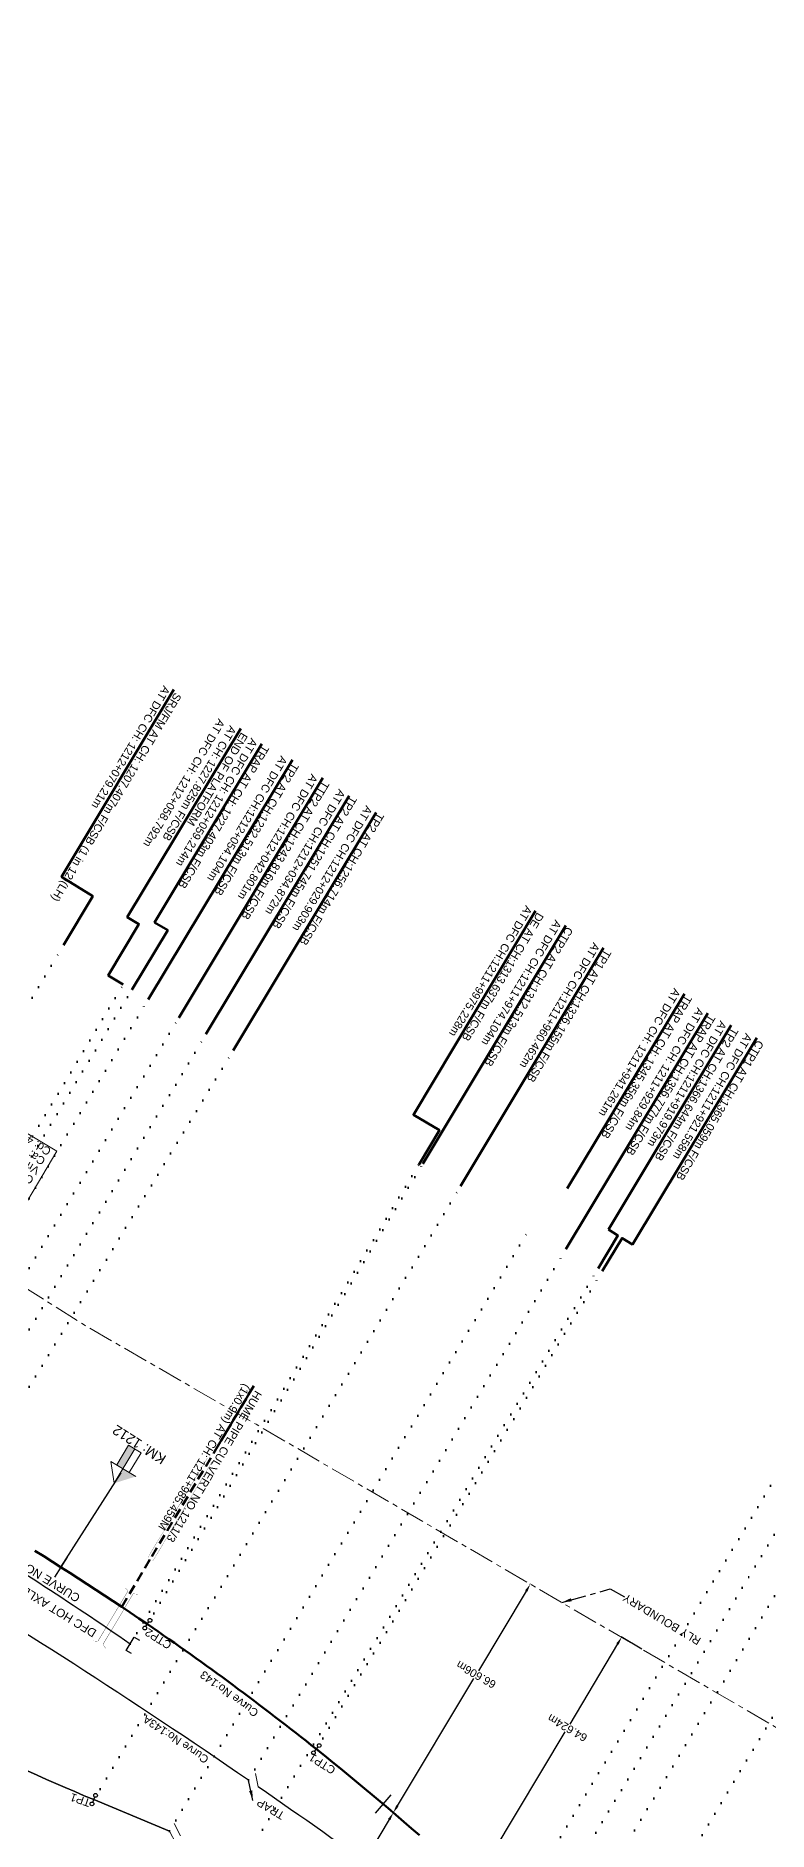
# Model space of a CAD drawing. Header units: metres. Extents: x 622835 to 629437, y 3390046 to 3394575.
# Drawn here: x 627464.5 to 627647.5, y 3391789.5 to 3392238.1 of the extents above; entities that cross this region are included whole.
import ezdxf

# ---------------------------------------------------------------- set-up
doc = ezdxf.new("R2010")
doc.units = ezdxf.units.M
doc.header["$LTSCALE"] = 2
doc.header["$MEASUREMENT"] = 0
doc.header["$PDMODE"] = 35
doc.header["$PDSIZE"] = 5
for name, pattern in [('ACAD_ISO07W100', [3, 0, -3]), ('CENTER', [2, 1.25, -0.25, 0.25, -0.25]), ('CENTER2', [1.125, 0.75, -0.125, 0.125, -0.125]), ('DASHED2', [0.375, 0.25, -0.125])]:
    doc.linetypes.add(name, pattern=pattern)
doc.layers.get('Defpoints').update_dxf_attribs({"color": 5, "lineweight": 0})
for name, color, linetype, lineweight in [('Boundary Dim', 10, 'Continuous', 13), ('C-ALIG-DG-CURVE', 1, 'CENTER2', 70), ('C-ALIG-DG-LINE', 1, 'CENTER2', 70), ('C-ALIG-LABL-DG', 1, 'Continuous', 25), ('C-ALIG-LABL-DG-MARK', 1, 'Continuous', 25), ('DOTED LINE', 7, 'ACAD_ISO07W100', 18), ('IR Cut & Connection', 190, 'Continuous', 0), ('Km post', 1, 'Continuous', 13), ("NEW KHANNA CROSSING STN. SRJ's", 10, 'Continuous', 0), ("NEW MANDI GOBINDPUR CROSSING STN. SRJ's", 10, 'Continuous', 0), ('NEW MANDI GOBINDPUR LOOP LINES', 1, 'Continuous', 0), ('Proposed Curve_Details', 10, 'Continuous', 0), ('PROPOSED DFCC TRACK', 1, 'Continuous', 0), ('Proposed TPTC Chainages', 10, 'Continuous', 0), ('RLY BOUNDARY', 32, 'CENTER', 0)]:
    doc.layers.add(name, color=color, linetype=linetype, lineweight=lineweight)
for name, color, linetype in [('Cut & Conn curves up', 190, 'Continuous'), ('cut conn grades dn', 190, 'Continuous'), ('Dimension', 10, 'Continuous'), ('OP-3 CH UP', 7, 'Continuous')]:
    doc.layers.add(name, color=color, linetype=linetype)
doc.styles.add('ARIAL', font='arial.ttf')
doc.styles.get("Standard").update_dxf_attribs({"font": 'arial.ttf'})
doc.styles.add('Style-Arial', font='arial.ttf')
doc.dimstyles.new('ISO-25', dxfattribs={"dimtxt": 2.5, "dimasz": 2.5, "dimexe": 1.25, "dimexo": 0.625, "dimtad": 1, "dimdec": 3, "dimtxsty": 'Standard', "dimcen": 2.5, "dimadec": 0, "dimazin": 0, "dimtfac": 1, "dimtdec": 3, "dimtmove": 0, "dimatfit": 3, "dimfxl": 1, "dimarcsym": 0})
doc.dimstyles.get("Standard").update_dxf_attribs({"dimtxt": 2.5, "dimasz": 2.5, "dimexe": 0.18, "dimexo": 0.0625, "dimgap": 0.09, "dimtad": 0, "dimtih": 1, "dimtoh": 1, "dimdec": 3, "dimzin": 0, "dimdsep": 46, "dimtxsty": 'Standard', "dimcen": 0.09, "dimaunit": 1, "dimadec": 4, "dimazin": 0, "dimtfac": 1, "dimtdec": 3, "dimtofl": 0, "dimtmove": 0, "dimatfit": 3, "dimfxl": 1, "dimtolj": 1, "dimtzin": 0, "dimarcsym": 0})
doc.dimstyles.new('Standard$0', dxfattribs={"dimscale": 15, "dimtxt": 0.18, "dimasz": 0.18, "dimexe": 0.18, "dimexo": 0.0625, "dimgap": 0.09, "dimtad": 1, "dimtih": 1, "dimtoh": 1, "dimzin": 0, "dimdsep": 46, "dimtxsty": 'Standard', "dimcen": -0.09, "dimclrd": 256, "dimclre": 256, "dimclrt": 256, "dimadec": 0, "dimazin": 0, "dimtfac": 1, "dimtofl": 0, "dimtmove": 0, "dimatfit": 3, "dimfxl": 1, "dimtolj": 1, "dimtzin": 0, "dimlwd": -1, "dimlwe": -1, "dimarcsym": 0})

# ---------------------------------------------------------------- blocks, each defined once
blk = doc.blocks.new('*D573')
at = {"layer": 'Boundary Dim', "color": 0, "lineweight": -2, "transparency": 16777216}
for p, q in [((627552.84, 3391792.36), (627535.52, 3391763.41)), ((627553.82, 3391794.11), (627553.72, 3391794.17)), ((627517.05, 3391732.56), (627534.37, 3391761.5)), ((627515.97, 3391730.88), (627515.87, 3391730.94))]:
    blk.add_line(p, q, dxfattribs=at)
at = {"layer": 'Boundary Dim', "color": 0, "transparency": 16777216}
for points in [[(627552.56, 3391792.53), (627553.13, 3391792.19), (627553.87, 3391794.07)], [(627516.76, 3391732.73), (627517.33, 3391732.39), (627516.02, 3391730.84)]]:
    blk.add_solid(points, dxfattribs=at)
at = {"layer": 'Defpoints', "color": 0, "transparency": 16777216}
for p in [(627553.87, 3391794.07), (627516.02, 3391730.84), (627516.02, 3391730.84)]:
    blk.add_point(p, dxfattribs=at)
at = {"layer": 'Boundary Dim', "color": 0, "transparency": 16777216, "insert": (627534.95, 3391762.46), "char_height": 2, "attachment_point": 5, "rotation": 150}
blk.add_mtext('\\A1;73.693m', dxfattribs=at)
blk = doc.blocks.new('TRAP')
at = {"color": 0, "linetype": 'Continuous', "lineweight": 0, "flags": 128}
for points in [[(-1.29, 0.77), (-0.15, -2.47)], [(1.29, -0.77), (0.15, 2.47)]]:
    blk.add_lwpolyline(points, dxfattribs=at)
blk = doc.blocks.new('*D487')
at = {"layer": 'Defpoints', "color": 0, "ltscale": 2.5, "transparency": 16777216}
for p in [(627610.95, 3391837.97), (627616.02, 3391834.93), (627582.86, 3391779.47)]:
    blk.add_point(p, dxfattribs=at)
at = {"layer": 'Dimension', "color": 0, "lineweight": -2, "ltscale": 2.5, "transparency": 16777216}
for p, q in [((627609.92, 3391836.25), (627597.96, 3391816.24)), ((627615.97, 3391834.97), (627610.8, 3391838.06)), ((627578.81, 3391784.22), (627596.82, 3391814.33)), ((627582.81, 3391779.5), (627577.63, 3391782.59))]:
    blk.add_line(p, q, dxfattribs=at)
at = {"layer": 'Dimension', "color": 0, "ltscale": 2.5, "transparency": 16777216}
for points in [[(627609.64, 3391836.42), (627610.21, 3391836.08), (627610.95, 3391837.97)], [(627578.53, 3391784.39), (627579.1, 3391784.05), (627577.79, 3391782.5)]]:
    blk.add_solid(points, dxfattribs=at)
at = {"layer": 'Dimension', "color": 0, "lineweight": 0, "ltscale": 2.5, "transparency": 16777216, "insert": (627597.39, 3391815.28), "char_height": 2, "attachment_point": 5, "rotation": 150}
blk.add_mtext('\\A1;64.624m', dxfattribs=at)
blk = doc.blocks.new('*D470')
at = {"layer": 'Defpoints', "color": 0, "ltscale": 2.5, "transparency": 16777216}
for p in [(627588.12, 3391851.19), (627588.12, 3391851.19), (627553.87, 3391794.07)]:
    blk.add_point(p, dxfattribs=at)
at = {"layer": 'Dimension', "color": 0, "lineweight": -2, "ltscale": 2.5, "transparency": 16777216}
for p, q in [((627588.07, 3391851.23), (627587.97, 3391851.29)), ((627587.09, 3391849.48), (627575.14, 3391829.55)), ((627554.9, 3391795.79), (627574, 3391827.64)), ((627553.81, 3391794.1), (627553.71, 3391794.16))]:
    blk.add_line(p, q, dxfattribs=at)
at = {"layer": 'Dimension', "color": 0, "ltscale": 2.5, "transparency": 16777216}
for points in [[(627586.81, 3391849.65), (627587.38, 3391849.31), (627588.12, 3391851.19)], [(627554.61, 3391795.96), (627555.18, 3391795.61), (627553.87, 3391794.07)]]:
    blk.add_solid(points, dxfattribs=at)
at = {"layer": 'Dimension', "color": 0, "lineweight": 0, "ltscale": 2.5, "transparency": 16777216, "insert": (627574.57, 3391828.59), "char_height": 2, "attachment_point": 5, "rotation": 150}
blk.add_mtext('\\A1;66.606m', dxfattribs=at)
blk = doc.blocks.new('KM Post')
at = {"layer": 'Km post', "lineweight": 13}
h = blk.add_hatch(color=256, dxfattribs=at)
h.paths.add_polyline_path([(-0.11, -9.66), (1.51, -9.66), (1.51, -4.55), (-0.11, -4.55)])
h.paths.add_polyline_path([(-0.11, -4.55), (-0.11, -0.76), (-3.47, -4.55)])
for p, q in [((-0.11, -9.66), (-0.11, -0.76)), ((3.01, -4.55), (-0.11, -0.76)), ((3.01, -4.55), (-3.47, -4.55))]:
    blk.add_line(p, q, dxfattribs=at)
blk.add_lwpolyline([(1.51, -4.55), (1.51, -9.66), (-1.74, -9.66), (-1.74, -4.55)], dxfattribs=at)
blk = doc.blocks.new('Tick Hor')
blk.add_lwpolyline([(-0.5, 0), (0.5, 0)])
blk = doc.blocks.new('Marker-2')
blk.add_lwpolyline([(0, 1.5), (0, -1.5)])
for centre in [(0, 2.5), (0, -2.5)]:
    blk.add_circle(centre, 1)

msp = doc.modelspace()

# ---------------------------------------------------------------- linework, layer by layer
at = {"color": 1, "linetype": 'Continuous', "lineweight": 0, "flags": 128}
msp.add_lwpolyline([(627520.1325, 3391800.5175), (627519.4153, 3391803.8752)], dxfattribs=at)
at = {"layer": 'C-ALIG-DG-CURVE', "color": 1, "linetype": 'Continuous', "lineweight": 30, "flags": 128}
msp.add_lwpolyline([(627479.003, 3391797.3421, -0.03710649), (627405.5734, 3391834.4274)], format="xyb", dxfattribs=at)
at = {"layer": 'C-ALIG-DG-LINE', "color": 1, "linetype": 'Continuous', "lineweight": 50, "flags": 128}
for points in [[(627492.3996, 3391841.1891), (627490.2658, 3391842.6407), (627488.127, 3391844.0846), (627485.9831, 3391845.5211), (627483.8345, 3391846.9505), (627481.6813, 3391848.373), (627479.5237, 3391849.7888), (627477.3619, 3391851.1982), (627475.1961, 3391852.6015), (627473.0265, 3391853.9988), (627470.8532, 3391855.3904), (627468.6765, 3391856.7766), (627466.4965, 3391858.1576), (627464.3133, 3391859.5336)], [(627560.4065, 3391788.4752), (627558.4516, 3391790.1598), (627556.4928, 3391791.8399), (627554.5301, 3391793.5154), (627552.5631, 3391795.1861), (627550.5918, 3391796.8515), (627548.616, 3391798.5116), (627546.6354, 3391800.166), (627544.65, 3391801.8145), (627542.6594, 3391803.4569), (627540.6636, 3391805.0928), (627538.6623, 3391806.7222), (627536.6554, 3391808.3446), (627534.6428, 3391809.9598)]]:
    msp.add_lwpolyline(points, dxfattribs=at)
msp.add_lwpolyline([(627534.6428, 3391809.9598, 0.01876836), (627492.3996, 3391841.1891)], format="xyb", dxfattribs=at)
at = {"layer": 'C-ALIG-DG-LINE', "color": 1, "linetype": 'Continuous', "lineweight": -3, "flags": 128}
msp.add_lwpolyline([(627488.4315, 3391833.8603), (627487.1455, 3391834.6323), (627489.1282, 3391837.9349), (627490.4143, 3391837.1628)], dxfattribs=at)
at = {"layer": 'C-ALIG-DG-LINE', "color": 1, "linetype": 'Continuous', "lineweight": 30, "flags": 128}
msp.add_lwpolyline([(627497.9286, 3391789.4851), (627479.003, 3391797.3421)], dxfattribs=at)
at = {"layer": 'C-ALIG-DG-LINE', "color": 1, "linetype": 'Continuous', "lineweight": 30}
msp.add_arc((626990.4312, 3391116.4837), 875.0525, 55.3378234, 58.9341459, dxfattribs=at)
at = {"layer": 'C-ALIG-LABL-DG', "color": 1, "linetype": 'Continuous', "lineweight": 25}
msp.add_line((627470.778, 3391855.4384), (627485.8451, 3391879.0389), dxfattribs=at)
at = {"layer": 'Cut & Conn curves up', "color": 1, "lineweight": 50, "flags": 128}
for points in [[(627528.6401, 3392057.2234), (627492.589, 3391997.3334)], [(627606.4237, 3392010.2026), (627570.6627, 3391950.6374)]]:
    msp.add_lwpolyline(points, dxfattribs=at)
at = {"layer": 'cut conn grades dn', "color": 1, "linetype": 'Continuous', "lineweight": 50, "flags": 128}
for points in [[(627486.3917, 3392001.0395), (627482.6134, 3392003.2987), (627490.2979, 3392016.1506), (627487.3913, 3392017.8885), (627515.7564, 3392065.0101)], [(627521.0017, 3392061.1896), (627494.218, 3392016.5878), (627497.5104, 3392014.6647), (627488.5416, 3391999.7654)], [(627542.8165, 3392048.1824), (627507.0545, 3391988.6811)], [(627589.4, 3392019.516), (627558.9161, 3391968.5336), (627565.4086, 3391964.6515), (627560.2571, 3391956.0312)], [(627626.6554, 3391998.7529), (627597.3412, 3391950.0546)], [(627632.5072, 3391993.8761), (627596.998, 3391934.8863)]]:
    msp.add_lwpolyline(points, dxfattribs=at)
at = {"layer": 'DOTED LINE', "color": 1, "linetype": 'ACAD_ISO07W100', "lineweight": 50, "ltscale": 0.5}
for p, q in [((627403.144, 3391896.669), (627471.0617, 3392010.2572)), ((627408.0252, 3391869.9762), (627486.3917, 3392001.0395)), ((627417.0663, 3391881.0267), (627489.5211, 3392001.3925)), ((627424.6711, 3391883.7448), (627492.5888, 3391997.3331)), ((627405.5734, 3391834.4274), (627500.2423, 3391992.7555)), ((627429.49, 3391858.9591), (627507.0545, 3391988.6811)), ((627488.1369, 3391836.2836), (627560.2295, 3391956.0477)), ((627492.3996, 3391841.1891), (627561.219, 3391956.2856)), ((627479.003, 3391797.3421), (627570.6627, 3391950.6374)), ((627497.9306, 3391789.4885), (627588.0634, 3391940.2301)), ((627517.6691, 3391802.2134), (627596.998, 3391934.8864)), ((627516.3962, 3391781.8183), (627605.043, 3391930.0747)), ((627534.6384, 3391809.9545), (627606.0879, 3391929.4497)), ((627576.562, 3391756.0388), (627660.714, 3391896.7781)), ((627583.828, 3391754.4699), (627666.7571, 3391893.1638)), ((627595.0895, 3391757.7259), (627673.618, 3391889.0603)), ((627600.8265, 3391737.945), (627686.5559, 3391881.3222))]:
    msp.add_line(p, q, dxfattribs=at)
at = {"layer": 'DOTED LINE', "linetype": 'ACAD_ISO07W100', "lineweight": 50, "ltscale": 0.5}
msp.add_line((627441.9735, 3391866.0236), (627513.8656, 3391984.6078), dxfattribs=at)
at = {"layer": 'DOTED LINE', "color": 1, "linetype": 'DASHED2', "lineweight": 50, "ltscale": 5}
msp.add_lwpolyline([(627485.9831, 3391845.5211), (627493.5044, 3391858.1), (627519.0014, 3391900.7423), (627509.0709, 3391884.134)], dxfattribs=at)
at = {"layer": 'IR Cut & Connection', "color": 190, "lineweight": 50, "flags": 128}
msp.add_lwpolyline([(627549.6023, 3392044.0676), (627513.8404, 3391984.5663)], dxfattribs=at)
at = {"layer": 'NEW MANDI GOBINDPUR LOOP LINES', "color": 1, "linetype": 'Continuous', "lineweight": 25}
msp.add_lwpolyline([(626672.6298, 3392275.6266), (627405.5734, 3391834.4274, 0.0371065), (627479.003, 3391797.3421), (627497.9237, 3391789.4871)], format="xyb", dxfattribs=at)
at = {"layer": 'NEW MANDI GOBINDPUR LOOP LINES', "color": 1, "linetype": 'Continuous', "lineweight": 30}
for points in [[(627517.6657, 3391802.2147, 0.01498285), (627429.49, 3391858.9591), (626872.8903, 3392194.0071)], [(627696.5426, 3391666.6507, 0.02176958), (627659.2308, 3391697.3305), (627583.9077, 3391754.4095, 0.01124386), (627520.1325, 3391800.5175, 0.01124386)]]:
    msp.add_lwpolyline(points, format="xyb", dxfattribs=at)
at = {"layer": 'OP-3 CH UP', "lineweight": 25, "ltscale": 2}
msp.add_lwpolyline([(627472.5166, 3391846.7799), (627472.5166, 3391846.7799)], close=True, dxfattribs=at)
at = {"layer": 'Proposed Curve_Details', "color": 1}
msp.add_lwpolyline([(627456.3719, 3391936.7626), (627428.1141, 3391953.6588), (627441.5461, 3391976.314), (627469.804, 3391959.4178)], close=True, dxfattribs=at)
at = {"layer": 'PROPOSED DFCC TRACK', "linetype": 'Continuous', "const_width": 0.05, "flags": 128}
for points in [[(627507.3515, 3391882.6475), (627492.5364, 3391857.8349)], [(627508.6273, 3391881.8847), (627493.6992, 3391856.8826)], [(627480, 3391836.9038), (627487.561, 3391849.5311), (627486.8454, 3391850.3324)], [(627487.5714, 3391849.5194), (627480.0366, 3391836.9), (627478.912, 3391837.0173)], [(627481.2888, 3391836.1626), (627488.8514, 3391848.7925), (627489.976, 3391848.6757)], [(627488.8677, 3391848.7908), (627481.3095, 3391836.1321), (627481.9447, 3391835.1967)]]:
    msp.add_lwpolyline(points, dxfattribs=at)
at = {"layer": 'Proposed TPTC Chainages', "color": 1, "lineweight": 50, "flags": 128}
for points in [[(627499.0214, 3392074.7768), (627470.9733, 3392027.995), (627478.7668, 3392023.1436), (627471.4487, 3392010.9046)], [(627536.269, 3392052.6821), (627500.2423, 3391992.7555)], [(627597.0299, 3392015.7766), (627561.219, 3391956.2856)], [(627638.3559, 3391990.8616), (627607.6175, 3391939.7973)], [(627644.7153, 3391987.7306), (627613.6501, 3391936.1235), (627611.0515, 3391937.6889), (627606.0879, 3391929.4497)], [(627607.6175, 3391939.7973), (627610.0236, 3391938.3467), (627605.043, 3391930.0747)]]:
    msp.add_lwpolyline(points, dxfattribs=at)
at = {"layer": 'RLY BOUNDARY', "lineweight": 20, "ltscale": 2.5, "flags": 128}
msp.add_lwpolyline([(627892.3746, 3391590.8464), (627853.8026, 3391614.8633), (627807.8709, 3391643.3648), (627763.2098, 3391671.1424), (627729.391, 3391692.3162), (627635.8822, 3391750.6784), (627660.1446, 3391809.2203), (627519.5568, 3391891.152), (627476.8389, 3391915.865), (627434.3844, 3391942.69), (627307.5279, 3392026.3119), (627306.7829, 3392026.5061), (627267.353, 3392052.7992), (627223.9736, 3392078.9893), (627097.3461, 3392148.2433), (627064.2509, 3392171.6214), (627020.7361, 3392194.4307), (626980.8782, 3392219.8528), (626937.972, 3392245.713), (626894.59, 3392272.359), (626851.325, 3392298.078), (626765.656, 3392350.035), (626720.72, 3392377.008), (626678.274, 3392402.82), (626638.354, 3392427.704), (626595.176, 3392453.388), (626546.2585, 3392482.4138), (626502.9741, 3392507.8519), (626457.1589, 3392535.47), (626370.2027, 3392585.4762), (626329.4837, 3392607.8197), (626276.63, 3392641.1068), (626248.5163, 3392659.2277), (626219.5479, 3392680.9715), (626152.643, 3392718.511), (626109.5867, 3392744.8943), (626057.9239, 3392775.41), (626021.0374, 3392796.8242), (625904.8086, 3392858.5418), (625861.3055, 3392884.0038), (625818.1177, 3392909.4437), (625699.839, 3392978.326), (625656.064, 3393004.068), (625614.356, 3393028.385), (625543.556, 3393070.031), (625500.6769, 3393095.2405), (625461.769, 3393118.43), (625418.978, 3393143.909), (625375.919, 3393169.091), (625289.4128, 3393220.1398), (625283.3377, 3393209.9857), (625180.1642, 3393272.0512), (624950.6342, 3393412.922), (624924.3694, 3393369.1236), (624924.3694, 3393369.1236)], dxfattribs=at)

# ---------------------------------------------------------------- block references
at = {"layer": 'C-ALIG-LABL-DG', "color": 1, "linetype": 'Continuous', "lineweight": 25}
for name, p, xscale, yscale, zscale, rotation in [('KM Post', (627483.5847, 3391875.7363), 1.123726034911932, 1.123726034911932, 1.123726034911932, 149.126), ('Tick Hor', (627470.778, 3391855.4384), 5.999999999999999, 5.999999999999999, 5.999999999999999, 237.444938028806), ('Tick Hor', (627551.29, 3391796.2627), 6.000000000000001, 6.000000000000001, 6.000000000000001, 229.8291687191549)]:
    msp.add_blockref(name, p, dxfattribs=dict(at, xscale=xscale, yscale=yscale, zscale=zscale, rotation=rotation))
at = {"layer": 'C-ALIG-LABL-DG-MARK', "color": 1, "linetype": 'Continuous', "lineweight": 25}
for p, xscale, yscale, zscale, rotation in [((627492.3996, 3391841.1891), 0.4642857142857239, 0.4642857142857239, 0.4642857142857239, 145.6758911041097), ((627534.6428, 3391809.9598), 0.464285714285724, 0.464285714285724, 0.464285714285724, 141.3750041372821), ((627479.003, 3391797.3421), 0.4642857142857235, 0.4642857142857235, 0.4642857142857235, 157.4542310104916)]:
    msp.add_blockref('Marker-2', p, dxfattribs=dict(at, xscale=xscale, yscale=yscale, zscale=zscale, rotation=rotation))
at = {"layer": 'NEW MANDI GOBINDPUR LOOP LINES', "color": 1, "linetype": 'Continuous', "lineweight": 20, "rotation": 8.241157348757296}
msp.add_blockref('TRAP', (627499.3083, 3391788.9102), dxfattribs=at)

# ---------------------------------------------------------------- texts
at = {"layer": 'C-ALIG-DG-LINE', "color": 1, "linetype": 'Continuous', "lineweight": -3, "char_height": 2.1, "width": 78.409921, "attachment_point": 4, "rotation": 148.287168, "line_spacing_factor": 0.60036, "style": 'Style-Arial'}
for s, insert in [('\\pxi-3,l4,t4;DFC HOT AXLE SIDING 84m (DE TO TRAP) ', (627481.3007, 3391837.8531)), ('\\pxi-3,l4,t4;CURVE NO:143D ', (627477.0666, 3391846.338))]:
    msp.add_mtext(s, dxfattribs=dict(at, insert=insert))
at = {"layer": 'C-ALIG-LABL-DG', "color": 1, "lineweight": 25, "style": 'ARIAL'}
msp.add_text('KM: 1212', height=2.5, rotation=147.444938, dxfattribs=at).set_placement((627497.3466, 3391883.0978))
at = {"layer": 'Cut & Conn curves up', "color": 1, "lineweight": 0, "char_height": 2, "attachment_point": 4, "rotation": 239, "line_spacing_factor": 0.6, "style": 'ARIAL'}
for s, insert in [('\\pxsm1;TP2 AT CH:1232.513m F/CSB\\PAT DFC CH:1212+054.104m', (627528.0605, 3392057.0154)), ('\\pxsm1;TP2 AT CH:1251.745m F/CSB\\PAT DFC CH:1212+034.872m', (627542.5549, 3392048.7106)), ('\\pxsm1;TP1 AT CH:1326.155m F/CSB\\PAT DFC CH:1211+960.462m', (627606.1587, 3392010.361))]:
    msp.add_mtext(s, dxfattribs=dict(at, insert=insert))
at = {"layer": 'cut conn grades dn', "color": 1, "linetype": 'Continuous', "lineweight": 0, "char_height": 2, "attachment_point": 4, "rotation": 239, "line_spacing_factor": 0.6, "style": 'ARIAL'}
for s, insert in [('\\pxsm1;TRAP AT CH: 1227.403m F/CSB\\PAT DFC CH: 1212+059.214m ', (627520.6226, 3392061.4385)), ('\\pxsm1;DE AT CH:1313.637m F/CSB\\PAT DFC CH:1211+9975.228m', (627589.2715, 3392019.5928))]:
    msp.add_mtext(s, dxfattribs=dict(at, insert=insert))
at = {"layer": 'IR Cut & Connection', "lineweight": 25, "insert": (627549.3408, 3392044.5958), "char_height": 2, "attachment_point": 4, "rotation": 239, "line_spacing_factor": 0.6, "style": 'ARIAL'}
msp.add_mtext('\\pxsm1;TP2 AT CH:1256.714m F/CSB\\PAT DFC CH:1212+029.903m', dxfattribs=at)
at = {"layer": "NEW KHANNA CROSSING STN. SRJ's", "color": 1, "linetype": 'Continuous', "lineweight": 13, "insert": (627513.8844, 3392065.439), "char_height": 2, "width": 41.72691, "attachment_point": 4, "rotation": 239.020762, "line_spacing_factor": 0.648, "style": 'ARIAL'}
msp.add_mtext('\\pxsm1;END OF PLATFORM \\PAT CH: 1227.825m F/CSB\\PAT DFC CH: 1212+058.792m ', dxfattribs=at)
at = {"layer": "NEW MANDI GOBINDPUR CROSSING STN. SRJ's", "linetype": 'Continuous', "lineweight": 13, "insert": (627498.7388, 3392074.5477), "char_height": 2, "width": 62.398806, "attachment_point": 4, "rotation": 239.020766, "line_spacing_factor": 0.648, "style": 'ARIAL'}
msp.add_mtext('\\pxsm1;SRJ/FM AT CH: 1207.407m F/CSB (1 in 12)(LH)\\PAT DFC CH: 1212+079.21m ', dxfattribs=at)
at = {"layer": "NEW MANDI GOBINDPUR CROSSING STN. SRJ's", "color": 1, "linetype": 'Continuous', "lineweight": 13, "char_height": 2, "width": 51.058005, "attachment_point": 4, "rotation": 239.020766, "line_spacing_factor": 0.648, "style": 'ARIAL'}
for s, insert in [('\\pxsm1;TRAP AT CH: 1345.356m F/CSB \\PAT DFC CH: 1211+941.261m ', (627626.32, 3391998.9506)), ('\\pxsm1;TRAP AT CH:1356.777m F/CSB \\PAT DFC CH: 1211+929.84m ', (627632.1718, 3391994.0738))]:
    msp.add_mtext(s, dxfattribs=dict(at, insert=insert))
at = {"layer": "NEW MANDI GOBINDPUR CROSSING STN. SRJ's", "color": 10, "linetype": 'Continuous', "lineweight": 13, "char_height": 2, "attachment_point": 4, "rotation": 148, "line_spacing_factor": 0.60036, "style": 'ARIAL'}
for s, insert in [('CTP2', (627498.1616, 3391835.6659)), ('CTP1', (627539.1315, 3391804.411))]:
    msp.add_mtext(s, dxfattribs=dict(at, insert=insert))
at = {"layer": "NEW MANDI GOBINDPUR CROSSING STN. SRJ's", "color": 1, "linetype": 'Continuous', "lineweight": 13, "insert": (627478.0517, 3391796.4207), "char_height": 2, "attachment_point": 4, "rotation": 161.225264, "line_spacing_factor": 0.60036, "style": 'ARIAL'}
msp.add_mtext('TP1', dxfattribs=at)
at = {"layer": 'Proposed Curve_Details', "color": 1, "style": 'ARIAL'}
for s, rotation, p in [('Curve No:143', 143.517949, (627520.3914, 3391819.441)), ('Curve No:143A', 145.766835, (627507.9583, 3391807.8766))]:
    msp.add_text(s, height=2, rotation=rotation, dxfattribs=at).set_placement(p)
at = {"layer": 'Proposed Curve_Details', "color": 1, "lineweight": 0, "insert": (627468.5709, 3391959.9269), "char_height": 2, "attachment_point": 7, "rotation": 149, "line_spacing_factor": 0.84, "style": 'Style-Arial'}
msp.add_mtext('Curve No:143/D(LH)\\PDegree:0.5%%D\\PDelta: 10%%D52\'19"\\PRadius: 875.0m\\PTL: 83.32m\\PCL: 166.03m\\PVmax: 55kmph\\PCa: 0mm\\PCd: 48mm', dxfattribs=at)
at = {"layer": 'PROPOSED DFCC TRACK', "color": 1, "linetype": 'Continuous', "lineweight": 13, "style": 'Style-Arial'}
msp.add_text('TRAP ', height=2, rotation=149.137675, dxfattribs=at).set_placement((627526.9213, 3391793.9403))
at = {"layer": 'Proposed TPTC Chainages', "color": 1, "lineweight": 0, "char_height": 2, "attachment_point": 4, "line_spacing_factor": 0.6, "style": 'ARIAL'}
for s, insert, rotation in [('\\pxsm1;TTP2 AT CH:1243.816m F/CSB\\PAT DFC CH:1212+042.801m', (627535.6894, 3392052.4741), 239), ('\\pxsm1;CTP2 AT CH:1312.513m F/CSB\\PAT DFC CH:1211+974.104m', (627596.5981, 3392016.0348), 239), ('\\pxsm1;TP2 AT CH:1366.644m F/CSB\\PAT DFC CH:1211+919.973m', (627637.8926, 3391990.8242), 239.40627), ('\\pxsm1;CTP1 AT CH:1365.059m F/CSB\\PAT DFC CH:1211+921.558m', (627644.252, 3391987.6932), 239.40627)]:
    msp.add_mtext(s, dxfattribs=dict(at, insert=insert, rotation=rotation))
at = {"layer": 'Proposed TPTC Chainages', "color": 1, "lineweight": 0, "insert": (627518.5887, 3391900.2634), "char_height": 2, "width": 63.985133, "attachment_point": 4, "rotation": 239.123596, "line_spacing_factor": 0.6, "style": 'ARIAL'}
msp.add_mtext('\\pxsm0.5;HUME PIPE CULVERT NO.1211/3\\P \\P(1x0.9m) AT CH: 1211+985.459M', dxfattribs=at)
at = {"layer": 'RLY BOUNDARY', "ltscale": 2.5}
msp.add_text('RLY BOUNDARY', height=2, rotation=149, dxfattribs=at).set_placement((627630.9593, 3391837.5806))

# ---------------------------------------------------------------- dimensions: what is measured, and where the dimension line sits
at = {"layer": 'Boundary Dim'}
dim = msp.add_aligned_dim(p1=(627553.8699, 3391794.0738), p2=(627516.0215, 3391730.8433), distance=0, dimstyle='Standard', override={"dimtxt": 2, "dimasz": 2, "dimdsep": 0, "dimpost": 'm', "dimtmove": 2}, dxfattribs=at)
dim.commit()
dim.dimension.update_dxf_attribs({"geometry": '*D573', "text_midpoint": (627534.9457, 3391762.4586), "text_rotation": 150})
at = {"layer": 'Dimension', "lineweight": 0, "ltscale": 2.5}
for base, p1, p2, angle, picture, middle in [((627588.11987, 3391851.19484), (627553.8683, 3391794.07107), (627588.11987, 3391851.19484), 59.052977, '*D470', (627574.56869, 3391828.59458)), ((627610.9501, 3391837.9664), (627582.8587, 3391779.4686), (627616.0204, 3391834.935), 59.126016, '*D487', (627597.3884, 3391815.2831))]:
    dim = msp.add_linear_dim(base=base, p1=p1, p2=p2, angle=angle, dimstyle='Standard$0', override={"dimscale": 1, "dimtxt": 2, "dimasz": 2, "dimtad": 3, "dimdec": 3, "dimpost": 'm', "dimcen": 0.09, "dimclrd": 0, "dimclre": 0, "dimclrt": 0, "dimaunit": 1, "dimadec": 4, "dimtdec": 3, "dimlwd": 65534, "dimlwe": 65534}, dxfattribs=at)
    dim.commit()
    dim.dimension.update_dxf_attribs({"geometry": picture, "text_midpoint": middle, "dimtype": 129, "text_rotation": 150})

# ---------------------------------------------------------------- leaders
at = {"layer": 'Dimension', "color": 1, "lineweight": 0}
msp.add_leader([(627518.7608, 3391797.1272), (627517.6657, 3391802.2147)], dimstyle='Standard', dxfattribs=at)
at = {"layer": 'RLY BOUNDARY', "ltscale": 2.5}
msp.add_leader([(627595.9657, 3391846.6225), (627608.1098, 3391850.0255), (627611.6551, 3391848.0601)], dimstyle='ISO-25', override={"dimtxt": 0.5, "dimtad": 0}, dxfattribs=at)

doc.saveas('drawing.dxf')
